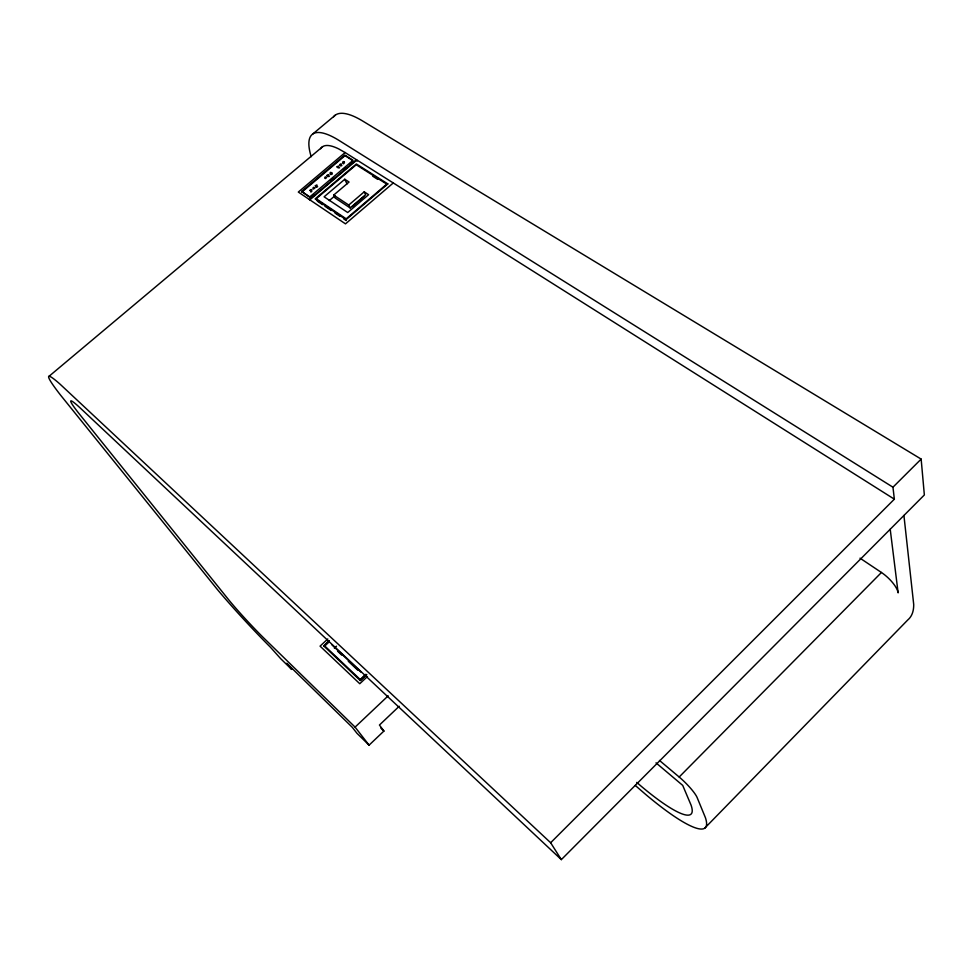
<?xml version="1.0" encoding="UTF-8"?>
<svg xmlns="http://www.w3.org/2000/svg" width="973" height="973" viewBox="0 0 973 973"><rect width="100%" height="100%" fill="white"/><g stroke="black" fill="none" stroke-linecap="round" stroke-linejoin="round"><path stroke-width="1.46" d="M310.898 192.082L311.774 191.34M704.768 828.145L907.906 619.825A117.879 41.571 43.8 0 0 913.696 604.33L903.917 515.471M316.334 187.303L317.648 186.682M330.686 174.629L332.255 174.045M343.262 163.878L343.992 163.367M659.487 760.46L679.178 777.013L881.441 572.489A19.874 7.054 42.6 0 1 898.128 592.873L890.21 529.251M399.234 706.252L379.446 725.043L383.921 731.051L369.083 745.16L355.084 727.111L265.361 639.565A39.625 2.433 47.1 0 1 227.67 598.517L80.418 415.313A48.224 3.381 47.7 0 1 80.941 408.672L561.336 859.621L924.35 494.953L921.151 459.098L362.576 120.968A93.25 27.852 50.8 0 0 333.654 116.748M561.336 859.621L550.645 842.74L894.357 499.173L892.959 487.205L339.249 140.586A93.603 26.332 50.6 0 0 311.214 156.702M892.959 487.205L921.151 459.098M355.084 727.111L388.178 695.841M365.653 674.374L360.399 679.689L365.824 674.593M365.556 675.238L360.302 680.541L366.797 674.447M367.466 676.503L359.767 683.727L320.068 646.133L327.804 638.969M334.371 648.176L336.5 646.194M329.202 640.952L323.754 646.011L329.044 640.733M329.008 641.864L324.629 645.926L328.838 641.645M393.274 182.96L345.488 223.863L298.31 192.058L345.123 152.566L356.422 159.694L357.103 161.165M333.69 195.087L348.748 205.048L364.218 191.839L368.609 194.685L347.714 212.528L324.106 196.801L344.783 179.263L349.064 182.036L333.69 195.087L335.113 197.969L350.158 207.942L365.593 194.758L364.218 191.839M352.117 206.69L364.547 196.084M316.201 198.699L356.252 164.765L386.755 184.116L346.181 218.816L316.201 198.699L317.514 201.289L322.501 204.646M329.275 200.596L334.992 195.743M310.083 197.495L313.501 194.6M330.565 180.163L332.839 178.241M343.08 169.57L345.354 167.648M349.903 163.792L352.19 161.871M309.378 199.526L356.422 159.694M309.852 199.83L356.896 159.998L894.357 499.173M301.666 191.45L344.758 155.072L353.053 160.326L309.791 196.923L301.666 191.45L308.928 196.716M301.958 192.022L345.038 155.656L352.141 160.156M49.003 376.32L322.647 146.668M312.71 134.043L335.442 115.045M340.793 165.969L341.9 165.556M328.448 176.563L329.312 176.32M338.762 167.867L339.589 167.806M345.123 152.566L338.981 149.064A77.925 21.905 50.6 0 0 320.628 148.772M372.683 176.186L377.719 179.385M860.023 558.174L881.441 572.489M325.006 206.312L331.246 210.509M334.98 213.026L339.978 216.383M343.724 218.901L346.218 220.579M656.009 762.856L682.718 785.393L691.061 805.109A103.162 18.086 45.4 0 1 641.341 786.354L636.743 782.389M635.26 785.43L645.586 794.357A122.44 21.479 45.4 0 0 705.376 817.575L697.13 797.544A20.628 3.77 44.8 0 0 679.178 777.013M550.645 842.74L59.937 384.043A81.598 5.716 47.7 0 0 60.423 394.953L217.174 589.261A67.173 4.135 47.1 0 0 270.47 647.264L280.638 658.624L291.669 669.424L286.767 663.258L352.299 727.33L356.957 733.289L369.083 745.16M332 644.953L361.019 672.197M337.582 651.192L341.876 655.23M348.31 661.275L357.955 670.348M324.459 645.695L360.399 679.689M323.583 645.78L360.302 680.541M380.869 728.12L383.921 731.051M348.748 205.048L350.158 207.942M344.783 179.263L347.008 183.897M344.454 162.163C341.924 165.519 342.095 159.767 344.454 162.163M337.047 166.869C338.336 169.849 340.331 163.902 337.047 166.869M339.613 164.656C340.915 167.636 342.897 161.688 339.613 164.656M331.854 172.939C329.312 176.308 329.506 170.518 331.854 172.939M327.001 175.432C328.278 178.436 330.309 172.452 327.001 175.432M326.575 177.475C324.033 180.856 324.24 175.043 326.575 177.475M315.313 185.794C316.578 188.823 318.633 182.815 315.313 185.794M314.766 187.947C312.211 191.34 312.442 185.502 314.766 187.947M310.022 190.355C311.263 193.396 313.342 187.363 310.022 190.355M387.838 183.921L346.06 219.655L315.143 198.893L356.349 163.975L387.838 183.921"/></g></svg>
